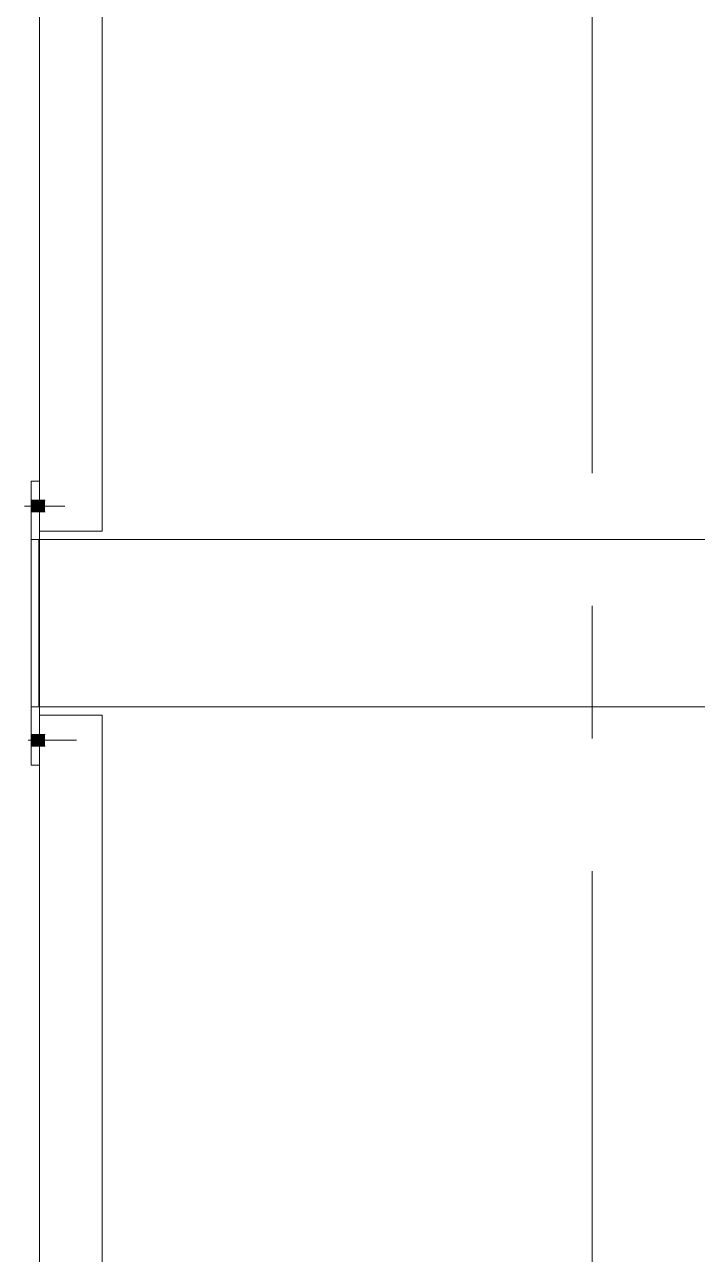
# Model space of a CAD drawing. Header units: millimetres. Extents: x -220592 to 404889, y -217665 to 38245.
# Drawn here: x 7553.26 to 7561.31, y -47996.58 to -47981.87 of the extents above; entities that cross this region are included whole.
import ezdxf

# ---------------------------------------------------------------- set-up
doc = ezdxf.new("R2010")
doc.units = ezdxf.units.MM
doc.linetypes.add('XKITLINE00', pattern=[0])
doc.layers.add('000 - 0_HIDE_OBJ_FRAMING_DEF_SUB_1', color=7, linetype='Continuous')
doc.layers.add('S-GRID', color=7, linetype='Continuous', lineweight=0)

# ---------------------------------------------------------------- blocks, each defined once
blk = doc.blocks.new('*A13469')
at = {"layer": 'S-GRID', "color": 7, "linetype": 'XKITLINE00', "lineweight": 0}
for p, q in [((-177.593349, 222.983905), (-177.593349, 230.921405)), ((-177.593349, 219.808905), (-177.593349, 221.396405)), ((-177.593349, 210.283905), (-177.593349, 218.221405))]:
    blk.add_line(p, q, dxfattribs=at)
blk = doc.blocks.new('*A14735')
at = {"layer": '000 - 0_HIDE_OBJ_FRAMING_DEF_SUB_1', "color": 7, "linetype": 'XKITLINE00', "lineweight": 0}
for p, q in [((-184.203349, 240.088511), (-184.203349, 222.288511)), ((-183.453349, 240.088511), (-183.453349, 222.288511)), ((-183.453349, 222.288511), (-184.203349, 222.288511))]:
    blk.add_line(p, q, dxfattribs=at)
blk = doc.blocks.new('*A14788')
at = {"layer": '000 - 0_HIDE_OBJ_FRAMING_DEF_SUB_1'}
for points in [[(-184.303, 219.859), (-184.203, 219.859), (-184.203, 219.719), (-184.303, 219.719)], [(-184.303, 219.859), (-184.203, 219.859), (-184.203, 219.719), (-184.303, 219.719)], [(-184.203, 219.859), (-184.138, 219.859), (-184.138, 219.719), (-184.203, 219.719)], [(-184.203, 219.859), (-184.138, 219.859), (-184.138, 219.719), (-184.203, 219.719)]]:
    blk.add_hatch(color=7, dxfattribs=at).paths.add_polyline_path(points, flags=17)
at = {"layer": '000 - 0_HIDE_OBJ_FRAMING_DEF_SUB_1', "color": 7, "linetype": 'XKITLINE00', "lineweight": 0}
for p, q in [((-184.341, 219.789), (-183.762, 219.789)), ((-184.341, 219.789), (-183.762, 219.789)), ((-184.303, 219.859), (-184.203, 219.859)), ((-184.303, 219.859), (-184.203, 219.859)), ((-184.203, 219.859), (-184.138, 219.859)), ((-184.203, 219.859), (-184.138, 219.859)), ((-184.303, 219.719), (-184.203, 219.719)), ((-184.303, 219.719), (-184.203, 219.719)), ((-184.203, 219.719), (-184.138, 219.719)), ((-184.203, 219.719), (-184.138, 219.719))]:
    blk.add_line(p, q, dxfattribs=at)
blk = doc.blocks.new('*A14789')
at = {"layer": '000 - 0_HIDE_OBJ_FRAMING_DEF_SUB_1'}
for points in [[(-184.203, 222.519), (-184.303, 222.519), (-184.303, 222.659), (-184.203, 222.659)], [(-184.203, 222.519), (-184.303, 222.519), (-184.303, 222.659), (-184.203, 222.659)], [(-184.138, 222.519), (-184.203, 222.519), (-184.203, 222.659), (-184.138, 222.659)], [(-184.138, 222.519), (-184.203, 222.519), (-184.203, 222.659), (-184.138, 222.659)]]:
    blk.add_hatch(color=7, dxfattribs=at).paths.add_polyline_path(points, flags=17)
at = {"layer": '000 - 0_HIDE_OBJ_FRAMING_DEF_SUB_1', "color": 7, "linetype": 'XKITLINE00', "lineweight": 0}
for p, q in [((-184.383, 222.589), (-183.903, 222.589)), ((-184.383, 222.589), (-183.903, 222.589)), ((-184.303, 222.659), (-184.203, 222.659)), ((-184.303, 222.659), (-184.203, 222.659)), ((-184.303, 222.519), (-184.203, 222.519)), ((-184.303, 222.519), (-184.203, 222.519)), ((-184.203, 222.659), (-184.138, 222.659)), ((-184.203, 222.659), (-184.138, 222.659)), ((-184.203, 222.519), (-184.138, 222.519)), ((-184.203, 222.519), (-184.138, 222.519))]:
    blk.add_line(p, q, dxfattribs=at)
blk = doc.blocks.new('*A14790')
at = {"layer": '000 - 0_HIDE_OBJ_FRAMING_DEF_SUB_1', "color": 7, "linetype": 'XKITLINE00', "lineweight": 0}
for p, q in [((-184.211249, 222.188511), (-172.994673, 222.188511)), ((-184.211249, 220.188511), (-184.211249, 222.188511)), ((-172.972866, 222.188511), (-172.356761, 222.188511)), ((-172.340186, 222.188511), (-172.319607, 222.188511)), ((-171.648652, 222.188511), (-171.153485, 222.188511)), ((-184.211249, 220.188511), (-173.046746, 220.188511)), ((-173.025037, 220.188511), (-172.369788, 220.188511)), ((-171.648652, 220.188511), (-171.153485, 220.188511))]:
    blk.add_line(p, q, dxfattribs=at)
blk = doc.blocks.new('*A14791')
at = {"layer": '000 - 0_HIDE_OBJ_FRAMING_DEF_SUB_1', "color": 7, "linetype": 'XKITLINE00', "lineweight": 0}
for p, q in [((-184.203349, 222.888511), (-184.303349, 222.888511)), ((-184.303349, 222.888511), (-184.303349, 219.488511)), ((-184.203349, 222.288511), (-184.203349, 220.088511)), ((-184.303349, 222.188511), (-184.203349, 222.188511)), ((-184.203349, 220.188511), (-184.303349, 220.188511)), ((-184.303349, 219.488511), (-184.203349, 219.488511))]:
    blk.add_line(p, q, dxfattribs=at)
blk = doc.blocks.new('*A14796')
at = {"layer": '000 - 0_HIDE_OBJ_FRAMING_DEF_SUB_1', "color": 7, "linetype": 'XKITLINE00', "lineweight": 0}
for p, q in [((-183.453349, 220.088511), (-184.203349, 220.088511)), ((-184.203349, 220.088511), (-184.203349, 207.288511)), ((-183.453349, 220.088511), (-183.453349, 207.288511)), ((-183.453349, 207.288511), (-184.203349, 207.288511))]:
    blk.add_line(p, q, dxfattribs=at)

msp = doc.modelspace()

# ---------------------------------------------------------------- block references
at = {"color": 7, "lineweight": 0}
for name in ['*A13469', '*A14735', '*A14791', '*A14789', '*A14790', '*A14796', '*A14788']:
    msp.add_blockref(name, (7737.6457, -48210.2152), dxfattribs=at)

doc.saveas('drawing.dxf')
